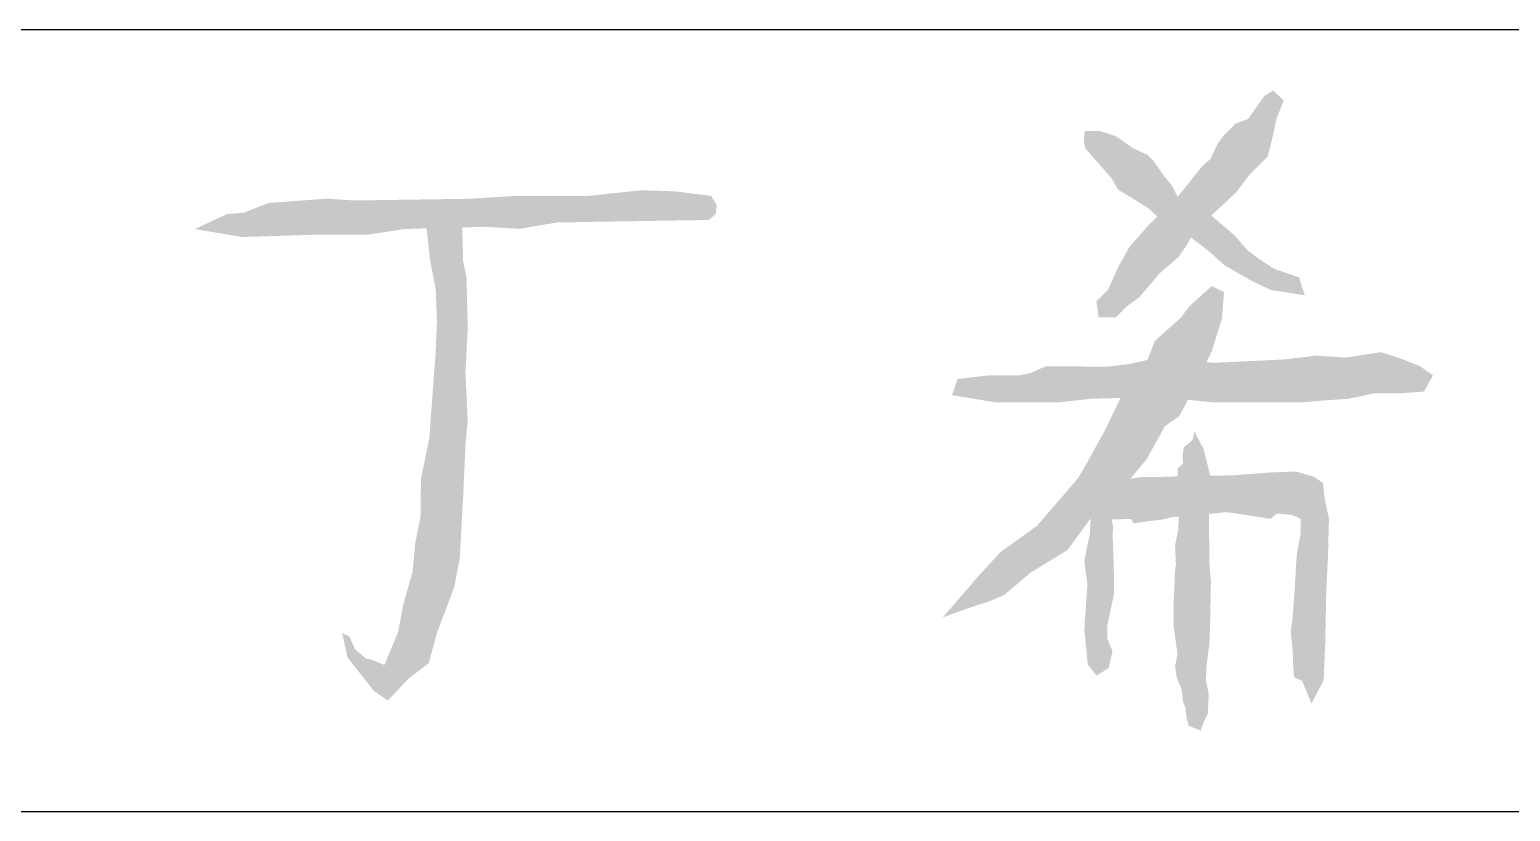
# Model space of a CAD drawing. Extents: x 4924227 to 5052693, y -485691 to -238224.
# Drawn here: x 5024355 to 5025586, y -481741 to -481091 of the extents above; entities that cross this region are included whole.
import ezdxf

# ---------------------------------------------------------------- set-up
doc = ezdxf.new("R2010")
doc.units = 0
doc.header["$LTSCALE"] = 1000
doc.header["$MEASUREMENT"] = 0
doc.layers.get('0').update_dxf_attribs({"linetype": 'CONTINUOUS'})
doc.layers.add('HATCH', color=8, linetype='CONTINUOUS')

msp = doc.modelspace()

# ---------------------------------------------------------------- hatches: boundary and pattern name
at = {"layer": 'HATCH'}
h = msp.add_hatch(color=0, dxfattribs=at)
h.paths.add_polyline_path([(5025357.1, -481262), (5025341.6, -481248.7), (5025337.6, -481245.3), (5025322.3, -481259.6), (5025320.5, -481263.5), (5025334.2, -481273.8), (5025349.1, -481287.1), (5025372.6, -481300.4), (5025387.5, -481307.3), (5025401.4, -481309.5), (5025415.3, -481311.6), (5025410.5, -481296.7), (5025390.2, -481289.8), (5025378.5, -481282.3), (5025367.8, -481274.3)])
h.paths.add_polyline_path([(5025337.6, -481245.3), (5025334, -481242.3), (5025325, -481236.5), (5025310.2, -481230.6), (5025309.7, -481229.7), (5025297.1, -481241.9), (5025292.8, -481246.1), (5025303.2, -481255.6), (5025319.2, -481262.5), (5025320.5, -481263.5), (5025322.3, -481259.6)])
h.paths.add_polyline_path([(5025369.3, -481211.5), (5025384.5, -481196.3), (5025388.3, -481181.1), (5025392.1, -481164.1), (5025397.8, -481149.8), (5025389.2, -481141.3), (5025381.6, -481146), (5025375, -481155.5), (5025368.3, -481165), (5025357.9, -481168.8), (5025348.4, -481178.3), (5025342.7, -481185.9), (5025337, -481198.2), (5025330.4, -481203.9), (5025319, -481218.1), (5025309.7, -481229.7), (5025310.2, -481230.6), (5025325, -481236.5), (5025334, -481242.3), (5025337.6, -481245.3), (5025346.5, -481237.1), (5025357.8, -481226.6)])
h.paths.add_polyline_path([(5025298.4, -481212.5), (5025289.4, -481199.7), (5025284.6, -481194.9), (5025272.8, -481189.5), (5025265.9, -481184.7), (5025258.4, -481179.4), (5025245.1, -481175.1), (5025232.3, -481175.1), (5025231.7, -481184.2), (5025233, -481189.6), (5025238.1, -481195.4), (5025245.3, -481203.6), (5025254.8, -481214.5), (5025260, -481223.6), (5025285.1, -481239.1), (5025292.8, -481246.1), (5025297.1, -481241.9), (5025309.7, -481229.7), (5025304.8, -481220.4)])
h.paths.add_polyline_path([(5025318.5, -481268), (5025320.5, -481263.5), (5025319.2, -481262.5), (5025303.2, -481255.6), (5025292.8, -481246.1), (5025286.1, -481252.6), (5025269.6, -481271.3), (5025260.1, -481288.4), (5025251.6, -481307.3), (5025242.1, -481316.8), (5025244, -481330.1), (5025258.2, -481330.1), (5025267.7, -481320.6), (5025278.1, -481313), (5025294.5, -481293.5), (5025310.4, -481279.8)])
h.paths.add_polyline_path([(5025346.5, -481331), (5025348.2, -481309.1), (5025338, -481304), (5025319.5, -481320.7), (5025312.3, -481330.2), (5025290.7, -481349.6), (5025284.6, -481365.4), (5025293.7, -481363.4), (5025333.7, -481367.2), (5025338, -481358.1)])
h.paths.add_polyline_path([(5025333.7, -481367.2), (5025293.7, -481363.4), (5025284.6, -481365.4), (5025283.7, -481367.7), (5025262.1, -481397), (5025295.1, -481396.2), (5025318.2, -481398.5), (5025326.2, -481383.3)])
h.paths.add_polyline_path([(5025521.9, -481378.3), (5025511.5, -481370.8), (5025497.3, -481365), (5025478.6, -481358.9), (5025449.3, -481363.4), (5025424.6, -481361.8), (5025398.1, -481365), (5025339.9, -481367.8), (5025333.7, -481367.2), (5025326.2, -481383.3), (5025318.2, -481398.5), (5025338.4, -481400.6), (5025377.2, -481400.6), (5025414.5, -481400.6), (5025430.9, -481399.1), (5025451.8, -481397.7), (5025472.7, -481393.2), (5025493.6, -481393.2), (5025514.4, -481391.7)])
h.paths.add_polyline_path([(5025283.7, -481367.7), (5025284.6, -481365.4), (5025268.4, -481369), (5025251.1, -481371), (5025223.5, -481370.8), (5025208.6, -481370.8), (5025199.7, -481370.8), (5025186.9, -481376.4), (5025177.3, -481378.3), (5025151.9, -481378.3), (5025126.6, -481381.3), (5025122.1, -481394.7), (5025157.9, -481400.6), (5025211.6, -481400.6), (5025237, -481397.7), (5025262.1, -481397)])
h.paths.add_polyline_path([(5025299.1, -481420.5), (5025311, -481412.1), (5025318.2, -481398.5), (5025295.1, -481396.2), (5025262.1, -481397), (5025250.1, -481422.2), (5025231.5, -481456), (5025226.7, -481463.8), (5025217.2, -481475), (5025192.7, -481503.3), (5025162.3, -481525.2), (5025143.7, -481545.5), (5025114.3, -481579.5), (5025133.5, -481572.5), (5025153.8, -481565.8), (5025165.6, -481560.7), (5025187.6, -481542.1), (5025218, -481523.5), (5025238.4, -481495.7), (5025268.7, -481466.1), (5025283.7, -481448.2)])
h.paths.add_polyline_path([(5025336.7, -481461.7), (5025315.7, -481462), (5025309.8, -481462.2), (5025310.2, -481469.9), (5025310.7, -481480.5), (5025310.2, -481490.4), (5025310.6, -481495.6), (5025322, -481495), (5025327.7, -481494.3), (5025335.6, -481493.5), (5025335.5, -481486.9)])
h.paths.add_polyline_path([(5025331.4, -481440), (5025323.5, -481424.7), (5025322.1, -481432), (5025314.8, -481438), (5025313.7, -481445.3), (5025314.2, -481451.3), (5025309.5, -481455.9), (5025309.8, -481462.2), (5025315.7, -481462), (5025336.7, -481461.7)])
h.paths.add_polyline_path([(5025310.2, -481469.9), (5025309.8, -481462.2), (5025293.5, -481462.7), (5025280.2, -481462.7), (5025270.4, -481464.1), (5025268.7, -481466.1), (5025238.4, -481495.7), (5025237.4, -481497.1), (5025236.5, -481511.4), (5025234.6, -481519.6), (5025232.1, -481532.3), (5025234.6, -481552.6), (5025232.7, -481579.2), (5025232.1, -481589.9), (5025234, -481608.9), (5025234.9, -481618.4), (5025242.2, -481627.9), (5025252.3, -481621.6), (5025255.5, -481607.6), (5025251.1, -481596.9), (5025251.1, -481586.7), (5025256.8, -481559.5), (5025256.8, -481547.5), (5025256.1, -481525.3), (5025255.5, -481508.9), (5025256.1, -481504.5), (5025254.9, -481498.1), (5025270.7, -481497.5), (5025273.2, -481501.3), (5025285.9, -481499.4), (5025297.3, -481498.1), (5025306.8, -481495.6), (5025310.6, -481495.6), (5025310.2, -481490.4), (5025310.7, -481480.5)])
h.paths.add_polyline_path([(5025430.4, -481467.7), (5025423.4, -481462.7), (5025408.2, -481458.2), (5025387.3, -481458.9), (5025362.6, -481460.8), (5025353.7, -481461.4), (5025336.7, -481461.7), (5025335.5, -481486.9), (5025335.6, -481493.5), (5025349.7, -481491.9), (5025358.8, -481493.1), (5025386.6, -481497.5), (5025392.3, -481493.1), (5025405, -481494.3), (5025411.9, -481497.6), (5025411.9, -481509.7), (5025408.7, -481526.8), (5025407.9, -481539), (5025407.1, -481554.4), (5025405, -481581.7), (5025403.7, -481591.2), (5025405.6, -481612.1), (5025405.6, -481615.9), (5025406.3, -481629.2), (5025413.2, -481632.3), (5025420.9, -481651.1), (5025431, -481631.7), (5025432.3, -481601.9), (5025433.1, -481561.7), (5025434.7, -481526), (5025435.4, -481497.5), (5025431.6, -481479.1)])
h.paths.add_polyline_path([(5025335.6, -481493.5), (5025327.7, -481494.3), (5025322, -481495), (5025310.6, -481495.6), (5025310.2, -481506.3), (5025307.5, -481519.6), (5025308.2, -481535.5), (5025307.5, -481540.2), (5025306.2, -481568.7), (5025306.2, -481585.3), (5025307.8, -481597.7), (5025309.6, -481609.8), (5025307.5, -481619.8), (5025308.8, -481629.1), (5025312.8, -481639.1), (5025314.2, -481649.7), (5025316.1, -481654.3), (5025316.8, -481661.6), (5025318.8, -481669.6), (5025328.8, -481673.6), (5025331.4, -481666.3), (5025334.7, -481659.6), (5025335.5, -481642.9), (5025333.1, -481632.1), (5025333.7, -481620), (5025336.1, -481600.7), (5025336.7, -481582.1), (5025337.3, -481549.5), (5025336.1, -481534.5)])
h = msp.add_hatch(color=0, dxfattribs=at)
h.paths.add_polyline_path([(5024926.5, -481236.6), (5024921.8, -481229), (5024891.4, -481225.2), (5024863.8, -481224.3), (5024820.2, -481229), (5024760.3, -481229), (5024719.5, -481231.4), (5024687.2, -481231.9), (5024625.5, -481232.8), (5024602.6, -481231.3), (5024581.8, -481232.8), (5024554, -481234.9), (5024533.2, -481243), (5024519.1, -481244.2), (5024492.6, -481256.6), (5024532.4, -481263.2), (5024591.3, -481261.3), (5024635.9, -481261.3), (5024667.3, -481256.5), (5024699.6, -481255.6), (5024733.7, -481254.7), (5024762.5, -481256.4), (5024772.7, -481254.7), (5024793.5, -481251.1), (5024834.4, -481250.4), (5024864.8, -481249.9), (5024919.9, -481249), (5024925.6, -481244.2)])
h.paths.add_polyline_path([(5024714.9, -481255.2), (5024699.6, -481255.6), (5024685.3, -481256), (5024688.2, -481282.2), (5024692.9, -481306.8), (5024693.9, -481333.4), (5024692.9, -481358.1), (5024691, -481383.7), (5024687.6, -481430.1), (5024680.6, -481464.4), (5024680.3, -481495.2), (5024675.9, -481517.6), (5024673.6, -481541.6), (5024665.8, -481569.2), (5024661.6, -481591.7), (5024653.3, -481611.6), (5024647.6, -481625.2), (5024641.3, -481640.4), (5024653, -481648.6), (5024670.1, -481630.6), (5024687.2, -481617.3), (5024693.8, -481592.7), (5024708.1, -481554.7), (5024712.8, -481531), (5024715.7, -481479.7), (5024717.6, -481435.2), (5024719.5, -481416.2), (5024717.6, -481375.4), (5024719.5, -481339.3), (5024718.5, -481296.6), (5024715.7, -481283.3)])
h.paths.add_polyline_path([(5024650.2, -481619), (5024639.7, -481614.6), (5024635.1, -481613.8), (5024625.8, -481606.1), (5024621.2, -481595.4), (5024615.1, -481592.3), (5024619.5, -481612.6), (5024625.8, -481620.7), (5024641.3, -481640.4), (5024647.6, -481625.2)])

# ---------------------------------------------------------------- linework, layer by layer
for p, q in [((5022551.5, -481090.7), (5028051.5, -481090.7)), ((5022551.5, -481740.7), (5028051.5, -481740.7))]:
    msp.add_line(p, q)

doc.saveas('drawing.dxf')
